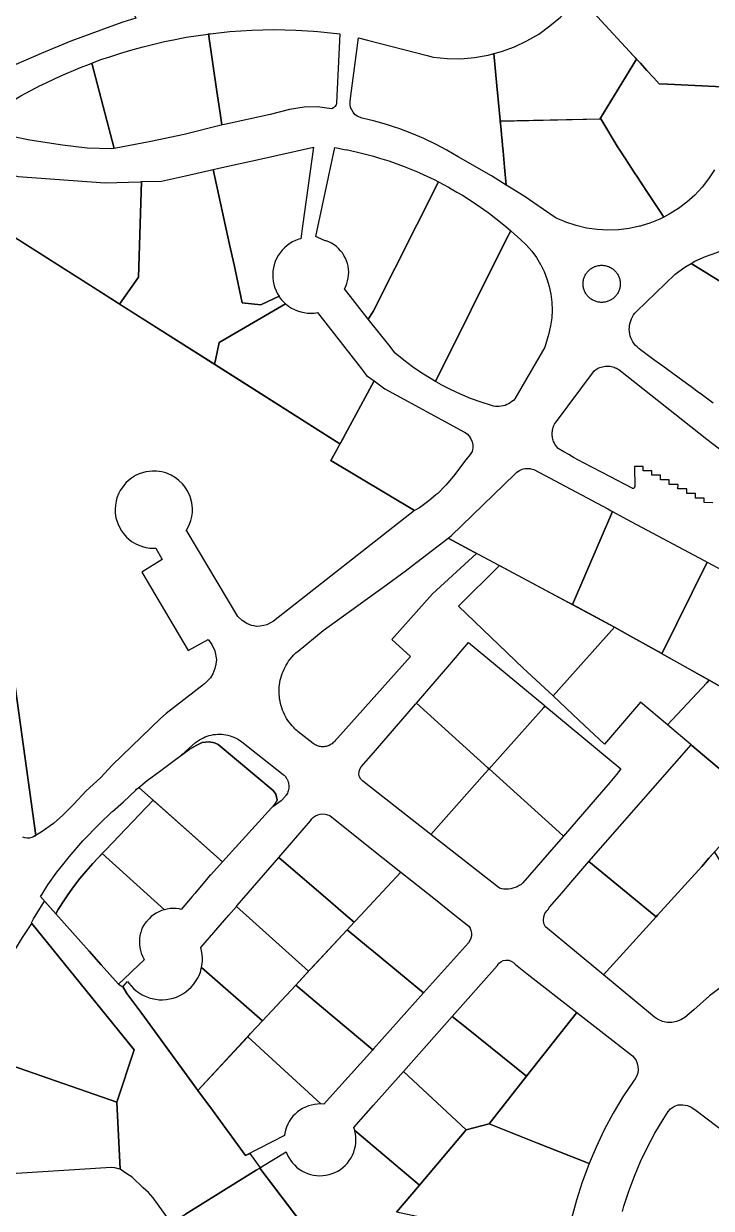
# Model space of a CAD drawing. Header units: metres. Extents: x 3 to 1027712, y 40 to 4430649.
# Drawn here: x 512587.1 to 512744.4, y 4412620.9 to 4412892.1 of the extents above; entities that cross this region are included whole.
import ezdxf

# ---------------------------------------------------------------- set-up
doc = ezdxf.new("R2010")
doc.units = ezdxf.units.M
doc.header["$MEASUREMENT"] = 0
doc.layers.add('A.ES.SDGC.CP.07003.cadastralparcel — CadastralParcel', color=1, linetype='Continuous')

msp = doc.modelspace()

# ---------------------------------------------------------------- linework, layer by layer
at = {"layer": 'A.ES.SDGC.CP.07003.cadastralparcel — CadastralParcel', "color": 7, "linetype": 'Continuous', "flags": 128}
for points in [[(512593.82, 4412907.37), (512604.39, 4412912.11), (512609.13, 4412901.55), (512609.63, 4412900.43), (512611.1, 4412897.15), (512612.78, 4412893.4), (512609.8, 4412892.46), (512607.08, 4412891.46), (512604.79, 4412890.62), (512597.9, 4412888.1), (512591.16, 4412885.27), (512588.17, 4412884.01), (512586.55, 4412883.33), (512586.2, 4412883.18), (512585.4, 4412882.8), (512584.6, 4412884.59), (512577.75, 4412899.85), (512577.63, 4412900.12), (512578.14, 4412900.35), (512580.84, 4412901.55), (512591.16, 4412906.18), (512593.82, 4412907.37)], [(512718.89, 4412870.3), (512696.13, 4412869.84), (512696.11, 4412870.02), (512695.67, 4412874.75), (512695.37, 4412877.89), (512694.68, 4412885.27), (512696.4, 4412885.73), (512699.36, 4412886.82), (512702.21, 4412888.16), (512704.93, 4412889.76), (512707.5, 4412891.6), (512709.89, 4412893.65), (512712.08, 4412895.92), (512714.07, 4412898.37), (512715.45, 4412896.87), (512716.84, 4412895.37), (512719.21, 4412892.8), (512725.69, 4412885.77), (512727.31, 4412884.02), (512718.89, 4412870.3)], [(512632.47, 4412868.95), (512632.34, 4412868.92), (512623.83, 4412866.78), (512616.19, 4412865.17), (512607.82, 4412863.57), (512602.72, 4412883.1), (512604.82, 4412883.9), (512606.85, 4412884.57), (512609.61, 4412885.48), (512612.19, 4412886.22), (512614.45, 4412886.86), (512619.35, 4412888.04), (512621.79, 4412888.52), (512624.29, 4412889.01), (512629.27, 4412889.76), (512629.38, 4412889.77), (512631.34, 4412876.61), (512632.07, 4412871.65), (512632.47, 4412868.95)], [(512629.9, 4412889.83), (512631.1, 4412889.96), (512634.28, 4412890.31), (512639.31, 4412890.64), (512644.34, 4412890.76), (512649.38, 4412890.66), (512653.39, 4412890.41), (512654.41, 4412890.35), (512659.42, 4412889.83), (512658.69, 4412873.99), (512658.65, 4412873.84), (512658.57, 4412873.56), (512658.33, 4412873.18), (512658.01, 4412872.88), (512657.62, 4412872.66), (512655.92, 4412872.85), (512654.37, 4412873.12), (512651.32, 4412872.99), (512647.94, 4412872.45), (512643.54, 4412871.36), (512633.03, 4412869.07), (512632.47, 4412868.95), (512632.07, 4412871.65), (512631.34, 4412876.61), (512629.38, 4412889.77), (512629.9, 4412889.83)], [(512665.76, 4412888.34), (512679.38, 4412884.81), (512680.82, 4412884.44), (512683.96, 4412884.13), (512687.11, 4412884.11), (512690.25, 4412884.37), (512693.36, 4412884.91), (512694.68, 4412885.27), (512695.37, 4412877.89), (512695.67, 4412874.75), (512696.11, 4412870.02), (512696.32, 4412867.79), (512696.42, 4412866.69), (512696.54, 4412865.41), (512696.65, 4412864.27), (512696.78, 4412862.92), (512697.12, 4412859.29), (512697.5, 4412855.19), (512694.15, 4412857.28), (512686.49, 4412861.65), (512683.94, 4412863.15), (512681.51, 4412864.45), (512681.32, 4412864.55), (512678.64, 4412865.84), (512675.91, 4412867.01), (512673.14, 4412868.06), (512671.72, 4412868.53), (512670.32, 4412868.99), (512667.47, 4412869.81), (512664.58, 4412870.5), (512663.97, 4412870.69), (512663.41, 4412870.98), (512662.91, 4412871.37), (512662.49, 4412871.84), (512662.16, 4412872.38), (512661.92, 4412872.97), (512661.8, 4412873.59), (512661.79, 4412874.22), (512661.98, 4412875.62), (512663.74, 4412888.86), (512665.76, 4412888.34)], [(512602.17, 4412882.89), (512602.72, 4412883.1), (512607.82, 4412863.57), (512607.24, 4412863.46), (512601.62, 4412863.59), (512596.05, 4412864.32), (512588.58, 4412865.42), (512584.8, 4412866.23), (512582.21, 4412867.2), (512581.1, 4412868.39), (512580.63, 4412869.32), (512580.59, 4412869.67), (512580.65, 4412870.43), (512580.84, 4412871.17), (512581.17, 4412871.86), (512581.61, 4412872.49), (512582.16, 4412873.02), (512586.5, 4412875.58), (512590.94, 4412877.95), (512591.16, 4412878.06), (512595.48, 4412880.13), (512600.11, 4412882.11), (512602.17, 4412882.89)], [(512723.11, 4412863.71), (512723.32, 4412863.39), (512724.75, 4412861.21), (512725.49, 4412860.08), (512726.87, 4412857.98), (512727.51, 4412856.99), (512728.2, 4412855.94), (512730.09, 4412853.05), (512731.6, 4412850.75), (512732.37, 4412849.56), (512733.51, 4412847.83), (512732.61, 4412847.37), (512730.34, 4412846.45), (512728.62, 4412845.93), (512728.2, 4412845.8), (512728, 4412845.74), (512725.6, 4412845.23), (512723.17, 4412844.94), (512720.73, 4412844.86), (512718.28, 4412844.99), (512715.86, 4412845.34), (512713.48, 4412845.9), (512711.15, 4412846.67), (512710.43, 4412846.98), (512708.91, 4412847.64), (512706.01, 4412849.61), (512701.62, 4412852.61), (512698.27, 4412854.71), (512697.5, 4412855.19), (512697.12, 4412859.29), (512696.78, 4412862.92), (512696.65, 4412864.27), (512696.54, 4412865.41), (512696.42, 4412866.69), (512696.32, 4412867.79), (512696.13, 4412869.84), (512719.1, 4412870.31), (512723.11, 4412863.71)], [(512650.49, 4412842.89), (512650.06, 4412842.77), (512649.34, 4412842.5), (512648.65, 4412842.16), (512648, 4412841.77), (512647.37, 4412841.32), (512646.8, 4412840.82), (512646.26, 4412840.27), (512645.78, 4412839.67), (512645.35, 4412839.04), (512644.98, 4412838.37), (512644.67, 4412837.67), (512644.43, 4412836.93), (512644.25, 4412836.2), (512644.13, 4412835.44), (512644.09, 4412834.67), (512644.11, 4412833.91), (512644.19, 4412833.15), (512644.35, 4412832.4), (512644.57, 4412831.66), (512644.85, 4412830.95), (512645.2, 4412830.27), (512645.54, 4412829.72), (512641.53, 4412827.85), (512641.34, 4412827.76), (512637.13, 4412828.24), (512635.24, 4412836.93), (512634.22, 4412841.6), (512630.49, 4412858.74), (512631.74, 4412859.02), (512641.53, 4412861.21), (512653.39, 4412863.86), (512650.89, 4412845.75), (512650.49, 4412842.89)], [(512658.28, 4412863.76), (512660.9, 4412863.26), (512660.91, 4412863.3), (512663.51, 4412862.74), (512667.11, 4412861.8), (512668.5, 4412861.37), (512670.66, 4412860.7), (512674.16, 4412859.44), (512677.6, 4412858.02), (512677.69, 4412857.98), (512680.98, 4412856.44), (512682.03, 4412855.9), (512667.04, 4412826.23), (512665.95, 4412824.51), (512660.49, 4412831.39), (512660.79, 4412831.99), (512661.04, 4412832.61), (512661.23, 4412833.25), (512661.37, 4412833.91), (512661.45, 4412834.57), (512661.47, 4412835.24), (512661.43, 4412835.91), (512661.34, 4412836.58), (512661.25, 4412836.93), (512661.18, 4412837.23), (512660.98, 4412837.87), (512660.71, 4412838.48), (512660.39, 4412839.08), (512660.03, 4412839.64), (512659.61, 4412840.16), (512659.15, 4412840.65), (512658.65, 4412841.1), (512658.11, 4412841.5), (512657.54, 4412841.85), (512656.94, 4412842.16), (512656.32, 4412842.4), (512656.23, 4412842.43), (512656.11, 4412842.4), (512654.43, 4412843.19), (512653.99, 4412843.4), (512658.28, 4412863.76)], [(512585.84, 4412857.17), (512605.78, 4412855.7), (512613.77, 4412855.95), (512614.11, 4412855.96), (512613.39, 4412834.11), (512609.09, 4412827.94), (512608.78, 4412828.14), (512579.42, 4412846.79), (512578.9, 4412847.11), (512584.86, 4412857.4), (512585.84, 4412857.17)], [(512614.11, 4412855.96), (512618.65, 4412856.1), (512624.11, 4412857.31), (512630.49, 4412858.74), (512634.22, 4412841.6), (512635.24, 4412836.93), (512637.13, 4412828.24), (512641.34, 4412827.76), (512641.53, 4412827.85), (512645.54, 4412829.72), (512645.6, 4412829.62), (512646.06, 4412829), (512646.58, 4412828.43), (512647.02, 4412828.02), (512641.53, 4412824.79), (512631.86, 4412819.11), (512631.07, 4412815.46), (512630.79, 4412814.16), (512609.09, 4412827.94), (512613.39, 4412834.11), (512614.11, 4412855.96)], [(512697.58, 4412842.88), (512681.36, 4412810.21), (512680.96, 4412810.43), (512680.31, 4412810.8), (512678.17, 4412812.15), (512676.09, 4412813.59), (512674.08, 4412815.11), (512672.13, 4412816.71), (512670.64, 4412818.59), (512665.95, 4412824.51), (512667.04, 4412826.23), (512682.03, 4412855.9), (512684.28, 4412854.72), (512684.94, 4412854.34), (512686.23, 4412853.59), (512687.49, 4412852.85), (512690.62, 4412850.83), (512693.38, 4412848.88), (512693.66, 4412848.68), (512696.59, 4412846.39), (512697.39, 4412845.71), (512698.53, 4412844.74), (512697.58, 4412842.88)], [(512697.58, 4412842.88), (512698.53, 4412844.74), (512699.42, 4412843.97), (512700.71, 4412842.76), (512702.14, 4412841.42), (512703.34, 4412840.05), (512704.41, 4412838.6), (512704.41, 4412838.59), (512705.35, 4412837.03), (512705.4, 4412836.93), (512706.16, 4412835.4), (512706.82, 4412833.71), (512707.1, 4412832.76), (512707.34, 4412831.97), (512707.71, 4412830.19), (512707.93, 4412828.39), (512707.99, 4412826.57), (512707.9, 4412824.76), (512707.65, 4412822.96), (512707.43, 4412821.97), (512707.25, 4412821.18), (512706.3, 4412818.07), (512699.44, 4412806.23), (512699.13, 4412805.9), (512698.79, 4412805.6), (512698.43, 4412805.34), (512698.05, 4412805.11), (512697.64, 4412804.91), (512697.23, 4412804.75), (512696.79, 4412804.62), (512696.35, 4412804.54), (512695.91, 4412804.49), (512695.46, 4412804.48), (512695.01, 4412804.51), (512694.57, 4412804.59), (512694.14, 4412804.7), (512691.73, 4412805.47), (512689.36, 4412806.35), (512687.03, 4412807.32), (512684.74, 4412808.38), (512682.5, 4412809.55), (512682.3, 4412809.66), (512681.36, 4412810.21), (512697.58, 4412842.88)], [(512784.05, 4412808.97), (512783.96, 4412806.64), (512783.95, 4412806.33), (512780.87, 4412808.97), (512779.16, 4412810.25), (512769.32, 4412817.66), (512769.99, 4412817.99), (512768.41, 4412821.29), (512766.04, 4412820.15), (512761.29, 4412823.71), (512759.68, 4412824.91), (512739.76, 4412837.21), (512740.65, 4412837.73), (512741.88, 4412838.3), (512743.09, 4412838.86), (512745.63, 4412839.76), (512756.61, 4412844.28), (512757.25, 4412844.54), (512761.75, 4412827.36), (512783.62, 4412826.19), (512784.05, 4412808.97)], [(512723.58, 4412832.57), (512723.57, 4412832.37), (512723.56, 4412832.16), (512723.53, 4412831.95), (512723.5, 4412831.75), (512723.45, 4412831.55), (512723.4, 4412831.35), (512723.33, 4412831.15), (512723.25, 4412830.95), (512723.17, 4412830.76), (512723.07, 4412830.57), (512722.97, 4412830.38), (512722.86, 4412830.21), (512722.74, 4412830.04), (512722.61, 4412829.88), (512722.48, 4412829.72), (512722.33, 4412829.57), (512722.18, 4412829.43), (512722.02, 4412829.29), (512721.86, 4412829.16), (512721.69, 4412829.04), (512721.52, 4412828.93), (512721.33, 4412828.82), (512721.14, 4412828.73), (512720.95, 4412828.65), (512720.76, 4412828.57), (512720.56, 4412828.51), (512720.36, 4412828.45), (512720.16, 4412828.41), (512719.96, 4412828.37), (512719.74, 4412828.34), (512719.53, 4412828.33), (512719.33, 4412828.32), (512719.12, 4412828.33), (512718.91, 4412828.34), (512718.7, 4412828.37), (512718.49, 4412828.41), (512718.29, 4412828.45), (512718.09, 4412828.51), (512717.89, 4412828.57), (512717.7, 4412828.65), (512717.51, 4412828.73), (512717.33, 4412828.82), (512717.14, 4412828.93), (512716.96, 4412829.04), (512716.79, 4412829.16), (512716.63, 4412829.29), (512716.47, 4412829.43), (512716.32, 4412829.57), (512716.18, 4412829.72), (512716.04, 4412829.88), (512715.92, 4412830.04), (512715.8, 4412830.21), (512715.68, 4412830.38), (512715.58, 4412830.57), (512715.48, 4412830.76), (512715.4, 4412830.95), (512715.32, 4412831.15), (512715.26, 4412831.35), (512715.2, 4412831.55), (512715.16, 4412831.75), (512715.12, 4412831.95), (512715.1, 4412832.16), (512715.08, 4412832.37), (512715.08, 4412832.57), (512715.08, 4412832.78), (512715.1, 4412832.99), (512715.12, 4412833.19), (512715.16, 4412833.4), (512715.2, 4412833.6), (512715.26, 4412833.8), (512715.32, 4412834), (512715.4, 4412834.2), (512715.48, 4412834.39), (512715.58, 4412834.58), (512715.68, 4412834.76), (512715.8, 4412834.94), (512715.92, 4412835.11), (512716.04, 4412835.27), (512716.18, 4412835.43), (512716.32, 4412835.58), (512716.47, 4412835.72), (512716.63, 4412835.86), (512716.79, 4412835.99), (512716.96, 4412836.11), (512717.14, 4412836.22), (512717.33, 4412836.32), (512717.51, 4412836.42), (512717.7, 4412836.5), (512717.89, 4412836.57), (512718.09, 4412836.64), (512718.29, 4412836.7), (512718.49, 4412836.74), (512718.7, 4412836.78), (512718.91, 4412836.8), (512719.12, 4412836.82), (512719.33, 4412836.82), (512719.53, 4412836.82), (512719.74, 4412836.8), (512719.96, 4412836.78), (512720.16, 4412836.74), (512720.36, 4412836.7), (512720.56, 4412836.64), (512720.76, 4412836.57), (512720.95, 4412836.5), (512721.14, 4412836.42), (512721.33, 4412836.32), (512721.52, 4412836.22), (512721.69, 4412836.11), (512721.86, 4412835.99), (512722.02, 4412835.86), (512722.18, 4412835.72), (512722.33, 4412835.58), (512722.48, 4412835.43), (512722.61, 4412835.27), (512722.74, 4412835.11), (512722.86, 4412834.94), (512722.97, 4412834.76), (512723.07, 4412834.58), (512723.17, 4412834.39), (512723.25, 4412834.2), (512723.33, 4412834), (512723.4, 4412833.8), (512723.45, 4412833.6), (512723.5, 4412833.4), (512723.53, 4412833.19), (512723.56, 4412832.99), (512723.57, 4412832.78), (512723.58, 4412832.57)], [(512631.07, 4412815.46), (512631.86, 4412819.11), (512641.53, 4412824.79), (512647.02, 4412828.02), (512647.14, 4412827.91), (512647.74, 4412827.44), (512648.39, 4412827.03), (512649.06, 4412826.67), (512649.77, 4412826.37), (512650.5, 4412826.14), (512651.25, 4412825.98), (512652.01, 4412825.88), (512652.77, 4412825.84), (512653.54, 4412825.88), (512654.3, 4412825.98), (512664.38, 4412813.12), (512665.56, 4412811.61), (512667.29, 4412810.35), (512660.19, 4412797.26), (512659.48, 4412795.94), (512630.79, 4412814.16), (512631.07, 4412815.46)], [(512676.54, 4412780.66), (512657.38, 4412792.09), (512658.82, 4412794.74), (512660.19, 4412797.26), (512667.29, 4412810.35), (512669.74, 4412808.56), (512687.96, 4412798.65), (512688.54, 4412798.21), (512689.04, 4412797.68), (512689.43, 4412797.07), (512689.7, 4412796.41), (512689.86, 4412795.7), (512689.88, 4412794.98), (512689.81, 4412794.68), (512689.69, 4412794.21), (512689.25, 4412793.52), (512688.27, 4412792.29), (512685.43, 4412788.54), (512683.71, 4412786.5), (512681.83, 4412784.61), (512681.38, 4412784.23), (512680.81, 4412783.74), (512679.8, 4412782.88), (512677.64, 4412781.32), (512676.54, 4412780.66)], [(512721.51, 4412780.6), (512721.8, 4412780.45), (512712.62, 4412759.14), (512712.34, 4412759.29), (512711.32, 4412759.83), (512690.2, 4412771.15), (512684.21, 4412774.35), (512684.94, 4412774.91), (512699.47, 4412788.98), (512699.95, 4412789.46), (512700.51, 4412789.85), (512701.13, 4412790.13), (512701.79, 4412790.3), (512702.47, 4412790.33), (512702.99, 4412790.27), (512703.15, 4412790.25), (512703.8, 4412790.04), (512720.7, 4412781.03), (512721.51, 4412780.6)], [(512721.8, 4412780.45), (512725.04, 4412778.72), (512742.76, 4412769.27), (512743.49, 4412768.88), (512733.11, 4412747.89), (512732.22, 4412748.38), (512725.78, 4412752), (512722.28, 4412753.96), (512712.62, 4412759.14), (512721.8, 4412780.45)], [(512647.32, 4412745.54), (512647.45, 4412745.75), (512647.74, 4412746.18), (512648.07, 4412746.62), (512648.48, 4412747.12), (512648.93, 4412747.61), (512649.41, 4412748.08), (512649.89, 4412748.5), (512655.67, 4412753.18), (512660.31, 4412756.55), (512662.2, 4412757.92), (512667.15, 4412761.53), (512669.29, 4412763.09), (512674.68, 4412767.01), (512674.8, 4412767.11), (512684.21, 4412774.35), (512690.2, 4412771.15), (512690.72, 4412770.87), (512680.63, 4412761.59), (512671.3, 4412751.14), (512675.63, 4412747.23), (512658.89, 4412728.57), (512658.46, 4412728.1), (512658.23, 4412727.81), (512658.05, 4412727.63), (512657.86, 4412727.46), (512657.67, 4412727.3), (512657.46, 4412727.16), (512657.24, 4412727.03), (512657.01, 4412726.92), (512656.77, 4412726.82), (512656.53, 4412726.75), (512656.29, 4412726.68), (512656.04, 4412726.64), (512655.78, 4412726.61), (512655.53, 4412726.6), (512655.28, 4412726.61), (512655.03, 4412726.64), (512654.78, 4412726.68), (512654.53, 4412726.74), (512654.28, 4412726.83), (512654.02, 4412726.93), (512653.78, 4412727.06), (512653.54, 4412727.2), (512653.31, 4412727.36), (512649.92, 4412730.04), (512649.67, 4412730.25), (512649.4, 4412730.49), (512649.16, 4412730.72), (512648.91, 4412730.97), (512648.55, 4412731.35), (512648.2, 4412731.77), (512647.87, 4412732.2), (512647.57, 4412732.62), (512647.28, 4412733.08), (512647.02, 4412733.53), (512646.77, 4412734.01), (512646.55, 4412734.49), (512646.35, 4412734.99), (512646.16, 4412735.5), (512646.01, 4412736), (512645.87, 4412736.52), (512645.76, 4412737.05), (512645.67, 4412737.57), (512645.61, 4412738.09), (512645.57, 4412738.63), (512645.55, 4412739.17), (512645.56, 4412739.69), (512645.59, 4412740.23), (512645.64, 4412740.77), (512645.72, 4412741.29), (512645.82, 4412741.82), (512645.94, 4412742.33), (512646.09, 4412742.85), (512646.27, 4412743.36), (512646.46, 4412743.85), (512646.68, 4412744.34), (512646.91, 4412744.81), (512647.17, 4412745.29), (512647.32, 4412745.54)], [(512695.94, 4412768.07), (512722.28, 4412753.96), (512708.2, 4412738.22), (512701.37, 4412744.62), (512686.6, 4412758.81), (512695.94, 4412768.07)], [(512743.49, 4412768.88), (512747.21, 4412766.9), (512765.79, 4412756.99), (512765.92, 4412756.91), (512754.54, 4412735.85), (512743.93, 4412741.81), (512742.57, 4412742.57), (512733.11, 4412747.89), (512743.49, 4412768.88)], [(512725.78, 4412752), (512732.22, 4412748.38), (512742.57, 4412742.57), (512743.93, 4412741.81), (512743.38, 4412741.22), (512734.39, 4412731.58), (512728.21, 4412736.79), (512720, 4412727.17), (512714.17, 4412732.63), (512708.2, 4412738.22), (512722.28, 4412753.96), (512725.78, 4412752)], [(512706.08, 4412736.16), (512706.36, 4412735.93), (512706.35, 4412735.91), (512706.07, 4412735.6), (512693.58, 4412721.53), (512693.27, 4412721.81), (512676.95, 4412736.6), (512684.6, 4412745.46), (512688.9, 4412750.43), (512706.08, 4412736.16)], [(512743.38, 4412741.22), (512743.93, 4412741.81), (512754.54, 4412735.85), (512756.37, 4412734.82), (512768.33, 4412728.11), (512765.21, 4412724.66), (512763.77, 4412723.07), (512755.39, 4412713.81), (512739.95, 4412726.89), (512739.76, 4412727.05), (512734.39, 4412731.58), (512743.38, 4412741.22)], [(512676.74, 4412736.35), (512676.95, 4412736.6), (512693.27, 4412721.81), (512693.58, 4412721.53), (512692.64, 4412720.47), (512680.26, 4412706.52), (512679.88, 4412706.82), (512667.15, 4412716.8), (512664.67, 4412718.74), (512664.25, 4412719.18), (512663.96, 4412719.71), (512663.82, 4412720.3), (512663.84, 4412720.9), (512664.02, 4412721.48), (512664.34, 4412721.99), (512667.15, 4412725.24), (512676.74, 4412736.35)], [(512706.36, 4412735.93), (512723.69, 4412721.55), (512722.72, 4412720.22), (512721.18, 4412718.44), (512710.56, 4412706.15), (512709.58, 4412707.04), (512693.58, 4412721.53), (512706.07, 4412735.6), (512706.35, 4412735.91), (512706.36, 4412735.93)], [(512646.03, 4412714.24), (512644.09, 4412712.86), (512644.61, 4412713.42), (512644.9, 4412713.97), (512645.02, 4412714.12), (512645.11, 4412714.43), (512644.97, 4412715.08), (512644.82, 4412715.73), (512644.17, 4412716.61), (512631.65, 4412727.13), (512630.77, 4412727.48), (512629.53, 4412727.72), (512627.94, 4412727.54), (512626.58, 4412726.88), (512624.96, 4412725.94), (512623.2, 4412724.67), (512625, 4412726.24), (512626.47, 4412727.55), (512626.89, 4412727.88), (512627.32, 4412728.17), (512627.77, 4412728.43), (512628.23, 4412728.67), (512628.67, 4412728.86), (512629.13, 4412729.03), (512629.58, 4412729.17), (512630.05, 4412729.28), (512630.52, 4412729.37), (512631, 4412729.43), (512631.48, 4412729.47), (512631.97, 4412729.48), (512632.46, 4412729.46), (512632.93, 4412729.41), (512633.4, 4412729.34), (512633.86, 4412729.24), (512634.33, 4412729.11), (512634.78, 4412728.96), (512635.23, 4412728.78), (512635.66, 4412728.58), (512636.02, 4412728.39), (512636.37, 4412728.18), (512636.72, 4412727.95), (512637.04, 4412727.71), (512646.49, 4412720.24), (512646.64, 4412720.12), (512646.79, 4412719.98), (512646.92, 4412719.83), (512647.04, 4412719.68), (512647.16, 4412719.52), (512647.27, 4412719.36), (512647.37, 4412719.19), (512647.46, 4412719.01), (512647.58, 4412718.72), (512647.67, 4412718.41), (512647.74, 4412718.1), (512647.78, 4412717.79), (512647.79, 4412717.47), (512647.77, 4412717.15), (512647.72, 4412716.83), (512647.64, 4412716.52), (512647.55, 4412716.26), (512647.44, 4412716), (512647.31, 4412715.75), (512647.15, 4412715.51), (512647.04, 4412715.36), (512646.92, 4412715.21), (512646.03, 4412714.24)], [(512632.6, 4412700.26), (512613.46, 4412717.29), (512615.38, 4412718.85), (512618.47, 4412721.16), (512621.52, 4412723.44), (512624.96, 4412725.94), (512626.58, 4412726.88), (512627.94, 4412727.54), (512629.53, 4412727.72), (512630.77, 4412727.48), (512631.65, 4412727.13), (512644.17, 4412716.61), (512644.82, 4412715.73), (512645.11, 4412714.43), (512645.02, 4412714.12), (512644.9, 4412713.97), (512644.61, 4412713.42), (512632.6, 4412700.26)], [(512739.76, 4412727.05), (512739.95, 4412726.89), (512755.39, 4412713.81), (512743.87, 4412701.06), (512742.21, 4412699.22), (512732.11, 4412688.06), (512731.78, 4412687.69), (512731.33, 4412688.06), (512716.42, 4412700.3), (512739.76, 4412727.05)], [(512692.64, 4412720.47), (512693.58, 4412721.53), (512709.58, 4412707.04), (512710.56, 4412706.15), (512708.91, 4412704.23), (512701.3, 4412695.41), (512700.89, 4412695.09), (512700.45, 4412694.81), (512700, 4412694.56), (512699.52, 4412694.36), (512699.03, 4412694.2), (512698.52, 4412694.09), (512698.01, 4412694.02), (512697.49, 4412694), (512696.97, 4412694.02), (512696.46, 4412694.09), (512695.96, 4412694.21), (512680.26, 4412706.52), (512692.64, 4412720.47)], [(512605.82, 4412702.91), (512605.56, 4412702.64), (512602.94, 4412699.91), (512601.32, 4412698.06), (512599.99, 4412696.42), (512598.34, 4412694.19), (512597.1, 4412692.44), (512596.46, 4412691.54), (512595.02, 4412689.31), (512594.46, 4412688.37), (512590.98, 4412692.28), (512591.35, 4412692.89), (512592.66, 4412694.96), (512594.75, 4412697.86), (512596.08, 4412699.58), (512597.57, 4412701.43), (512600.69, 4412705.05), (512604.45, 4412708.99), (512607.31, 4412711.68), (512607.42, 4412711.79), (512609.98, 4412714), (512612.76, 4412716.69), (512612.94, 4412716.86), (512613.46, 4412717.29), (512616.75, 4412714.36), (512605.82, 4412702.91)], [(512605.82, 4412702.91), (512616.75, 4412714.36), (512617.28, 4412713.89), (512632.6, 4412700.26), (512629.91, 4412697.31), (512629.67, 4412697.03), (512626.25, 4412692.98), (512625.68, 4412692.31), (512623.19, 4412689.36), (512622.69, 4412689.47), (512622.01, 4412689.55), (512621.65, 4412689.56), (512621.33, 4412689.57), (512620.65, 4412689.54), (512619.98, 4412689.44), (512619.33, 4412689.3), (512605.11, 4412702.17), (512605.56, 4412702.64), (512605.82, 4412702.91)], [(512645.46, 4412701.24), (512652.71, 4412709.62), (512653.04, 4412710.07), (512653.44, 4412710.46), (512653.9, 4412710.78), (512654.41, 4412711.02), (512654.95, 4412711.16), (512655.51, 4412711.22), (512656.07, 4412711.18), (512656.42, 4412711.1), (512656.61, 4412711.05), (512657.13, 4412710.83), (512667.15, 4412702.86), (512673.39, 4412697.9), (512667.15, 4412691.18), (512664.25, 4412688.06), (512662.74, 4412686.43), (512660.84, 4412688.06), (512657.31, 4412691.08), (512645.46, 4412701.24)], [(512759.15, 4412679.69), (512755.42, 4412677.58), (512751, 4412674.72), (512748.31, 4412672.85), (512743.99, 4412669.55), (512740.39, 4412666.39), (512738.36, 4412664.62), (512737.45, 4412664.06), (512736.45, 4412663.68), (512735.39, 4412663.5), (512734.32, 4412663.51), (512733.27, 4412663.73), (512732.28, 4412664.13), (512732.06, 4412664.25), (512731.38, 4412664.72), (512730.98, 4412665.07), (512719.74, 4412674.38), (512720.44, 4412675.15), (512731.78, 4412687.69), (512732.11, 4412688.06), (512742.21, 4412699.22), (512743.87, 4412701.06), (512745.16, 4412702.5), (512759.15, 4412679.69)], [(512601.32, 4412698.06), (512602.94, 4412699.91), (512605.11, 4412702.17), (512619.33, 4412689.3), (512619.31, 4412689.29), (512618.66, 4412689.08), (512618.04, 4412688.81), (512617.43, 4412688.49), (512616.86, 4412688.13), (512616.32, 4412687.71), (512615.82, 4412687.24), (512615.37, 4412686.74), (512615.28, 4412686.62), (512615.18, 4412686.5), (512614.66, 4412685.89), (512614.35, 4412685.28), (512614.09, 4412684.66), (512613.91, 4412684.1), (512613.88, 4412684.01), (512613.72, 4412683.35), (512613.63, 4412682.67), (512613.6, 4412681.99), (512613.62, 4412681.31), (512613.7, 4412680.64), (512613.83, 4412679.97), (512614.03, 4412679.33), (512614.04, 4412679.31), (512614.29, 4412678.68), (512614.6, 4412678.07), (512614.73, 4412677.85), (512611.96, 4412675.23), (512611.46, 4412674.76), (512608.79, 4412672.24), (512604.84, 4412676.69), (512602.08, 4412679.79), (512594.46, 4412688.37), (512595.02, 4412689.31), (512596.46, 4412691.54), (512597.1, 4412692.44), (512598.34, 4412694.19), (512599.99, 4412696.42), (512601.32, 4412698.06)], [(512635.98, 4412690.27), (512645.46, 4412701.24), (512657.31, 4412691.08), (512660.84, 4412688.06), (512662.74, 4412686.43), (512661.11, 4412684.69), (512653.11, 4412676.07), (512652.62, 4412675.54), (512652.3, 4412675.2), (512635.8, 4412690.06), (512635.98, 4412690.27)], [(512707.07, 4412689.33), (512707.41, 4412689.85), (512710.21, 4412693.1), (512712.26, 4412695.53), (512716.42, 4412700.3), (512731.33, 4412688.06), (512731.78, 4412687.69), (512720.44, 4412675.15), (512719.74, 4412674.38), (512706.45, 4412685.38), (512706.13, 4412686.1), (512706.01, 4412686.88), (512706.08, 4412687.67), (512706.35, 4412688.41), (512706.8, 4412689.07), (512707.07, 4412689.33)], [(512673.39, 4412697.9), (512680.92, 4412691.91), (512685.75, 4412688.06), (512688.91, 4412685.55), (512689.22, 4412685.05), (512689.43, 4412684.51), (512689.54, 4412683.93), (512689.54, 4412683.35), (512689.43, 4412682.78), (512689.21, 4412682.23), (512688.9, 4412681.74), (512678.61, 4412670.25), (512667.15, 4412679.7), (512665.99, 4412680.66), (512661.11, 4412684.69), (512662.74, 4412686.43), (512664.25, 4412688.06), (512667.15, 4412691.18), (512673.39, 4412697.9)], [(512652.3, 4412675.2), (512649.35, 4412672.02), (512641.76, 4412663.85), (512627.8, 4412676.03), (512627.92, 4412676.61), (512628.01, 4412677.42), (512628.02, 4412678.23), (512627.97, 4412679.04), (512627.84, 4412679.86), (512627.65, 4412680.64), (512634.07, 4412688.06), (512635.8, 4412690.06), (512652.3, 4412675.2)], [(512575.5, 4412656.67), (512575.97, 4412658.52), (512577.07, 4412662.2), (512578.33, 4412665.82), (512579.74, 4412669.38), (512581.31, 4412672.89), (512583.02, 4412676.32), (512584.88, 4412679.67), (512586.87, 4412682.95), (512589.01, 4412686.12), (512612.38, 4412657.21), (512608.48, 4412645.2), (512575.5, 4412656.67)], [(512665.99, 4412680.66), (512667.15, 4412679.7), (512678.61, 4412670.25), (512667.15, 4412657.45), (512666.98, 4412657.25), (512655.26, 4412667.07), (512649.35, 4412672.02), (512652.62, 4412675.54), (512661.11, 4412684.69), (512665.99, 4412680.66)], [(512611.18, 4412672.49), (512611.69, 4412671.85), (512612.26, 4412671.27), (512612.87, 4412670.73), (512613.53, 4412670.25), (512614.22, 4412669.83), (512614.95, 4412669.47), (512615.71, 4412669.18), (512616.09, 4412669.07), (512616.5, 4412668.95), (512617.29, 4412668.79), (512618.1, 4412668.7), (512618.92, 4412668.69), (512619.73, 4412668.74), (512620.54, 4412668.87), (512621.33, 4412669.06), (512622.1, 4412669.31), (512622.84, 4412669.64), (512623.55, 4412670.05), (512624.23, 4412670.5), (512624.86, 4412671), (512625.45, 4412671.57), (512625.99, 4412672.19), (512626.47, 4412672.85), (512626.89, 4412673.53), (512627.25, 4412674.27), (512627.54, 4412675.03), (512627.76, 4412675.82), (512627.8, 4412676.03), (512641.76, 4412663.85), (512639.05, 4412660.94), (512626.98, 4412647.94), (512614.15, 4412665.5), (512610.76, 4412670.15), (512609.9, 4412671.55), (512609.84, 4412671.64), (512610.92, 4412672.89), (512611.18, 4412672.49)], [(512702.31, 4412674.63), (512713.64, 4412665.8), (512702.16, 4412651.17), (512688.41, 4412662.25), (512685.16, 4412664.86), (512695.4, 4412676.43), (512695.76, 4412676.95), (512696.24, 4412677.37), (512696.8, 4412677.64), (512697.42, 4412677.77), (512698.06, 4412677.73), (512698.66, 4412677.54), (512699.19, 4412677.2), (512699.62, 4412676.73), (512702.31, 4412674.63)], [(512639.05, 4412660.94), (512641.76, 4412663.85), (512649.35, 4412672.02), (512655.26, 4412667.07), (512666.98, 4412657.25), (512656.4, 4412645.44), (512655.8, 4412644.77), (512655.08, 4412644.82), (512638.39, 4412660.22), (512639.05, 4412660.94)], [(512688.41, 4412662.25), (512702.16, 4412651.17), (512693.59, 4412640.25), (512688.3, 4412638.91), (512674.02, 4412652.28), (512685.16, 4412664.86), (512688.41, 4412662.25)], [(512713.64, 4412665.8), (512719.15, 4412661.5), (512726.37, 4412655.88), (512726.85, 4412655.34), (512727.22, 4412654.74), (512727.48, 4412654.06), (512727.63, 4412653.37), (512727.66, 4412652.64), (512727.56, 4412651.93), (512727.35, 4412651.25), (512727.02, 4412650.61), (512726.59, 4412650.04), (512724.2, 4412646.42), (512721.98, 4412642.7), (512719.93, 4412638.88), (512718.06, 4412634.96), (512716.47, 4412631.21), (512704.62, 4412635.88), (512693.59, 4412640.25), (512702.16, 4412651.17), (512713.64, 4412665.8)], [(512655.08, 4412644.82), (512654.36, 4412644.8), (512653.65, 4412644.72), (512652.94, 4412644.58), (512652.25, 4412644.38), (512651.58, 4412644.12), (512650.94, 4412643.8), (512650.32, 4412643.42), (512649.75, 4412642.99), (512649.21, 4412642.52), (512648.71, 4412642), (512648.26, 4412641.43), (512647.87, 4412640.83), (512647.53, 4412640.2), (512647.24, 4412639.54), (512647.01, 4412638.86), (512646.85, 4412638.16), (512646.76, 4412637.6), (512637.89, 4412633), (512630.31, 4412643.38), (512626.98, 4412647.94), (512638.39, 4412660.22), (512655.08, 4412644.82)], [(512575.5, 4412656.67), (512608.48, 4412645.2), (512609.19, 4412629.87), (512608.79, 4412629.99), (512607.98, 4412630.17), (512607.16, 4412630.27), (512580.64, 4412628.62), (512572.93, 4412628.14), (512572.74, 4412631.97), (512572.71, 4412635.81), (512572.85, 4412639.64), (512573.15, 4412643.46), (512573.61, 4412647.27), (512574.24, 4412651.05), (512575.02, 4412654.81), (512575.5, 4412656.67)], [(512662.84, 4412638.73), (512662.63, 4412639.41), (512667.15, 4412644.52), (512674.02, 4412652.28), (512688.3, 4412638.91), (512677.66, 4412626.26), (512662.84, 4412638.73)], [(512677.66, 4412626.26), (512688.3, 4412638.91), (512693.59, 4412640.25), (512704.62, 4412635.88), (512716.47, 4412631.21), (512716.37, 4412630.96), (512714.86, 4412626.9), (512713.54, 4412622.78), (512712.4, 4412618.59), (512711.46, 4412614.36), (512680.62, 4412618.3), (512672.43, 4412620.04), (512677.66, 4412626.26)], [(512629.2, 4412603.82), (512620.89, 4412617.59), (512624.12, 4412619.6), (512640.33, 4412629.66), (512641.12, 4412630.14), (512651.1, 4412617.01), (512650.04, 4412616.37), (512633.23, 4412606.25), (512629.2, 4412603.82)]]:
    msp.add_lwpolyline(points, close=True, dxfattribs=at)
for points in [[(512749.24, 4412894.88), (512749.06, 4412892.04), (512749.06, 4412892.04), (512748.47, 4412889.18), (512748.11, 4412886.29), (512748, 4412883.38), (512748.12, 4412880.46), (512748.48, 4412877.57), (512734.39, 4412878.27), (512732.51, 4412878.36), (512732.49, 4412878.36), (512731.22, 4412879.75), (512729.68, 4412881.44), (512728.2, 4412883.05), (512727.89, 4412883.38), (512725.69, 4412885.77), (512719.21, 4412892.8)], [(512745.12, 4412858.68), (512743.79, 4412856.63), (512742.29, 4412854.69), (512740.63, 4412852.9), (512738.81, 4412851.25), (512736.86, 4412849.78), (512734.79, 4412848.48), (512733.51, 4412847.83), (512732.37, 4412849.56), (512731.6, 4412850.75), (512730.09, 4412853.05), (512728.2, 4412855.94), (512727.51, 4412856.99), (512726.87, 4412857.98), (512725.49, 4412860.08), (512724.75, 4412861.21), (512723.32, 4412863.39), (512723.11, 4412863.71), (512719.1, 4412870.31), (512718.89, 4412870.3), (512718.89, 4412870.3), (512727.31, 4412884.02), (512727.89, 4412883.38), (512728.2, 4412883.05), (512729.68, 4412881.44), (512731.22, 4412879.75), (512732.49, 4412878.36), (512732.51, 4412878.36), (512734.39, 4412878.27), (512748.48, 4412877.57)], [(512570.97, 4412852.15), (512605.78, 4412830.04), (512608.78, 4412828.14), (512659.48, 4412795.94), (512658.82, 4412794.74), (512657.38, 4412792.09), (512657.38, 4412792.09), (512676.54, 4412780.66), (512644.28, 4412755.35), (512642.73, 4412754.53), (512642.03, 4412754.33), (512641.21, 4412754.21), (512640.37, 4412754.13), (512639.87, 4412754.26), (512639.27, 4412754.39), (512638.2, 4412754.78), (512637.07, 4412755.5), (512636.12, 4412756.45), (512624.54, 4412775.87), (512624.31, 4412776.05), (512624.62, 4412776.58), (512625.09, 4412777.55), (512625.39, 4412778.43), (512625.6, 4412779.33), (512625.71, 4412780.25), (512625.73, 4412781.17), (512625.6, 4412782.4), (512625.2, 4412783.89), (512624.9, 4412784.6), (512624.55, 4412785.28), (512624.04, 4412786.06), (512623.46, 4412786.78), (512622.57, 4412787.63), (512621.83, 4412788.19), (512620.9, 4412788.74), (512619.62, 4412789.27), (512618.73, 4412789.51), (512617.51, 4412789.68), (512616.58, 4412789.7), (512615.05, 4412789.51), (512613.58, 4412789.06), (512612.74, 4412788.67), (512611.82, 4412788.1), (512611.09, 4412787.53), (512610.53, 4412787), (512610.02, 4412786.42), (512609.24, 4412785.28), (512608.82, 4412784.46), (512608.48, 4412783.59), (512608.28, 4412782.85), (512608.12, 4412781.94), (512608.05, 4412781.02), (512608.09, 4412780.09), (512608.25, 4412779.02), (512608.64, 4412777.69), (512609.02, 4412776.85), (512609.48, 4412776.05), (512609.93, 4412775.42), (512610.64, 4412774.61), (512611.21, 4412774.09), (512611.82, 4412773.62), (512612.61, 4412773.13), (512613.44, 4412772.72), (512614.31, 4412772.41), (512615.06, 4412772.22), (512615.97, 4412772.07), (512617.35, 4412772.03), (512618.83, 4412769.44), (512614.13, 4412766.57), (512624.77, 4412748.63), (512629.33, 4412751.18), (512630.2, 4412750.01), (512630.84, 4412748.58), (512631.23, 4412746.59), (512631.1, 4412745.47), (512630.89, 4412744.53), (512630.4, 4412743.29), (512629.83, 4412742.37), (512628.48, 4412740.98), (512619.74, 4412734.21), (512618.42, 4412733.09), (512607.44, 4412722.46), (512604.74, 4412719.5), (512601.45, 4412716.48), (512598.64, 4412713.45), (512596.12, 4412710.92), (512593.95, 4412709.04), (512591.13, 4412707.04), (512589.48, 4412706.02), (512589.92, 4412706.31), (512582.03, 4412763.01)], [(512744.86, 4412805.22), (512741.75, 4412807.52), (512741.69, 4412807.56), (512739.77, 4412808.97), (512739.26, 4412809.34), (512737.9, 4412810.34), (512733.35, 4412813.69), (512730.98, 4412815.43), (512728.2, 4412817.48), (512727.79, 4412817.78), (512727.41, 4412818.11), (512727.07, 4412818.47), (512726.75, 4412818.86), (512726.47, 4412819.28), (512726.23, 4412819.72), (512726.03, 4412820.18), (512725.87, 4412820.66), (512725.75, 4412821.15), (512725.68, 4412821.64), (512725.65, 4412822.14), (512725.66, 4412822.65), (512725.72, 4412823.14), (512725.82, 4412823.64), (512725.97, 4412824.12), (512726.15, 4412824.58), (512726.38, 4412825.03), (512726.64, 4412825.46), (512726.94, 4412825.86), (512727.28, 4412826.23), (512736.15, 4412834.8), (512738.33, 4412836.37), (512739.76, 4412837.21), (512759.68, 4412824.91)], [(512744.77, 4412782.47), (512742.77, 4412782.48), (512742.77, 4412783.52), (512740.77, 4412783.53), (512740.77, 4412784.57), (512738.78, 4412784.58), (512738.78, 4412785.61), (512736.78, 4412785.62), (512736.79, 4412786.66), (512734.79, 4412786.67), (512734.79, 4412787.7), (512732.79, 4412787.72), (512732.8, 4412788.76), (512730.8, 4412788.77), (512730.81, 4412789.77), (512728.81, 4412789.78), (512728.81, 4412790.78), (512728.81, 4412790.78), (512726.81, 4412790.79), (512726.89, 4412786.1), (512726.87, 4412786.01), (512726.84, 4412785.93), (512726.78, 4412785.86), (512726.72, 4412785.8), (512726.64, 4412785.75), (512726.55, 4412785.73), (512726.46, 4412785.72), (512726.37, 4412785.74), (512726.29, 4412785.77), (512721.31, 4412788.39), (512715.17, 4412791.6), (512714.04, 4412792.22), (512712.9, 4412792.85), (512711.78, 4412793.49), (512710.66, 4412794.14), (512709.36, 4412794.91), (512709.09, 4412795.22), (512708.84, 4412795.55), (512708.63, 4412795.9), (512708.44, 4412796.26), (512708.34, 4412796.51), (512708.25, 4412796.76), (512708.18, 4412797.01), (512708.11, 4412797.28), (512708.07, 4412797.54), (512708.04, 4412797.81), (512708.02, 4412798.07), (512708.02, 4412798.34), (512708.03, 4412798.61), (512708.06, 4412798.88), (512708.1, 4412799.14), (512708.16, 4412799.41), (512708.23, 4412799.66), (512708.32, 4412799.92), (512708.42, 4412800.17), (512708.53, 4412800.41), (512717.65, 4412812.7), (512717.88, 4412812.87), (512718.13, 4412813.03), (512718.38, 4412813.18), (512718.65, 4412813.31), (512718.93, 4412813.42), (512719.21, 4412813.52), (512719.5, 4412813.6), (512719.8, 4412813.66), (512720.09, 4412813.7), (512720.39, 4412813.73), (512720.69, 4412813.73), (512720.98, 4412813.72), (512721.27, 4412813.69), (512721.57, 4412813.64), (512721.86, 4412813.57), (512722.15, 4412813.48), (512722.43, 4412813.37), (512722.7, 4412813.25), (512722.96, 4412813.12), (512723.22, 4412812.96), (512743.41, 4412796.99), (512761.21, 4412783.39)], [(512582.03, 4412763.01), (512589.92, 4412706.31), (512589.48, 4412706.02), (512589, 4412705.82), (512588.48, 4412705.7), (512587.96, 4412705.67), (512587.43, 4412705.74), (512586.93, 4412705.89)], [(512620.89, 4412617.59), (512617.75, 4412622), (512616.77, 4412623.31), (512615.67, 4412624.53), (512614.46, 4412625.66), (512611.96, 4412628.03), (512610.71, 4412628.86), (512609.19, 4412629.87), (512608.48, 4412645.2), (512612.38, 4412657.21), (512589.01, 4412686.12), (512589.01, 4412686.12), (512588.89, 4412686.28), (512589.41, 4412687.2), (512591.88, 4412691.27), (512594.46, 4412688.37), (512602.08, 4412679.79), (512604.84, 4412676.69), (512608.79, 4412672.24), (512609.84, 4412671.64), (512609.9, 4412671.55), (512610.76, 4412670.15), (512614.15, 4412665.5), (512625.6, 4412649.83), (512626.98, 4412647.94), (512630.31, 4412643.38), (512637.89, 4412633), (512638.84, 4412633.49), (512641.26, 4412630.23), (512641.12, 4412630.14), (512640.33, 4412629.66), (512624.12, 4412619.6)], [(512724.08, 4412620.22), (512724.41, 4412621.41), (512725.53, 4412624.88), (512726.81, 4412628.29), (512728.23, 4412631.63), (512729.8, 4412634.92), (512731.51, 4412638.14), (512733.36, 4412641.27), (512733.79, 4412641.88), (512734.51, 4412643.13), (512735.07, 4412643.71), (512735.96, 4412644.33), (512736.85, 4412644.64), (512737.91, 4412644.64), (512738.96, 4412644.44), (512739.76, 4412644.09), (512740.61, 4412643.56), (512760.79, 4412628.33), (512761.71, 4412627.63), (512763.06, 4412626.62), (512762.42, 4412625.75), (512759.93, 4412621.92), (512757.79, 4412617.9)], [(512660.37, 4412604.82), (512641.12, 4412630.14), (512641.77, 4412630.55), (512647.16, 4412633.9), (512647.42, 4412633.24), (512647.75, 4412632.59), (512648.13, 4412631.98), (512648.56, 4412631.41), (512649.04, 4412630.87), (512649.56, 4412630.38), (512650.13, 4412629.93), (512650.73, 4412629.54), (512651.37, 4412629.2), (512652.03, 4412628.92), (512652.71, 4412628.7), (512653.41, 4412628.54), (512654.12, 4412628.44), (512654.84, 4412628.4), (512655.56, 4412628.43), (512656.27, 4412628.51), (512656.98, 4412628.66), (512657.66, 4412628.88), (512658.33, 4412629.15), (512658.97, 4412629.47), (512659.58, 4412629.86), (512660.15, 4412630.29), (512660.69, 4412630.77), (512661.17, 4412631.3), (512661.61, 4412631.87), (512662, 4412632.47), (512662.34, 4412633.11), (512662.62, 4412633.77), (512662.83, 4412634.46), (512662.99, 4412635.16), (512663.09, 4412635.87), (512663.12, 4412636.59), (512663.1, 4412637.08), (512663.09, 4412637.31), (512663, 4412638.02), (512662.84, 4412638.73), (512677.66, 4412626.26), (512672.43, 4412620.04)]]:
    msp.add_lwpolyline(points, dxfattribs=at)

doc.saveas('drawing.dxf')
